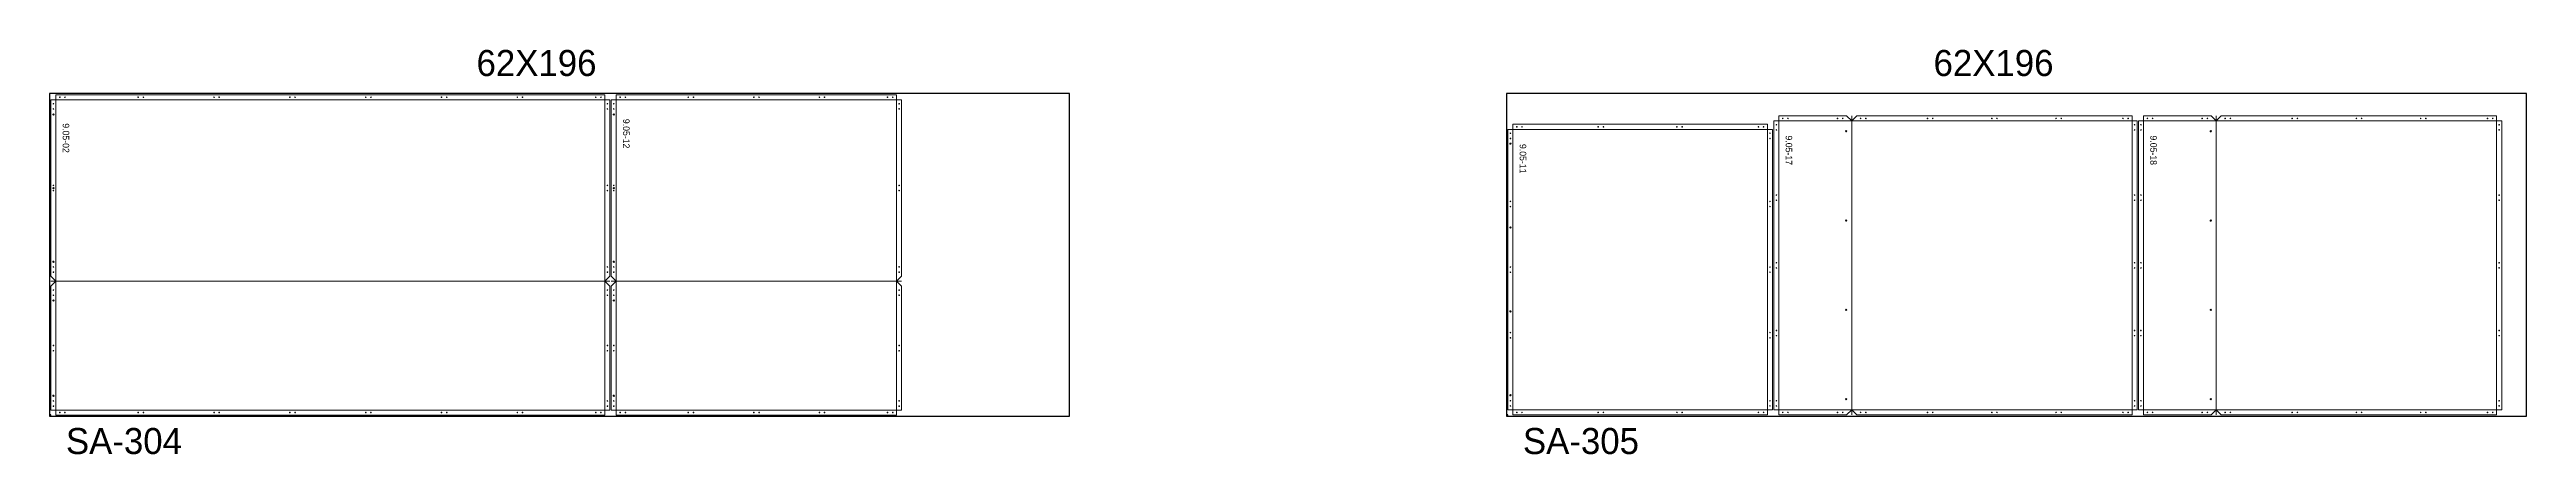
# Model space of a CAD drawing. Header units: inches. Extents: x 332 to 13969, y 521 to 599.
# Drawn here: x 6213.3 to 6689.3, y 521.7 to 599.4 of the extents above; entities that cross this region are included whole.
import ezdxf

# ---------------------------------------------------------------- set-up
doc = ezdxf.new("R2010")
doc.units = ezdxf.units.IN
doc.header["$MEASUREMENT"] = 0
for name, color, linetype, lineweight in [('ACM_Layer 1_Router Offset_Panel Cut', 1, 'Continuous', 9), ('ACM_Layer 3_Open Offset Countour_Route Lines', 4, 'Continuous', 9), ('ACM_Layer 4_Drill Centers_Rivet Holes', 3, 'Continuous', 9), ('ACM_Layer 5_Drill Centers_Weep Holes', 6, 'Continuous', 9)]:
    doc.layers.add(name, color=color, linetype=linetype, lineweight=lineweight)
doc.layers.add('ACM_Reference_Text', color=7, linetype='Continuous')
doc.styles.add('ER_Basic_SS', font='', dxfattribs={"height": 1.25})
doc.styles.get('ER_Basic_SS').set_extended_font_data('ER_Basic_SS')

# ---------------------------------------------------------------- blocks, each defined once
blk = doc.blocks.new('*U149')
for p, q in [((-97.75, -34.23), (-98, -34.23)), ((-97.75, -34.48), (-97.75, -34.23))]:
    blk.add_line(p, q)
blk.add_lwpolyline([(-98, -34.48), (98, -34.48), (98, 27.52), (-98, 27.52)], close=True)
at = {"insert": (-15.94, 35.85), "char_height": 5, "attachment_point": 1}
blk.add_mtext_dynamic_manual_height_columns('62X196', width=43.9641, gutter_width=1, heights=[0], dxfattribs=at)
blk = doc.blocks.new('*U150')
at = {"color": 0, "linetype": 'ByBlock', "lineweight": -2, "transparency": 16777216}
for p in [(280, 0), (560, 0)]:
    blk.add_blockref('*U149', p, dxfattribs=at)

msp = doc.modelspace()

# ---------------------------------------------------------------- linework, layer by layer
at = {"layer": 'ACM_Layer 1_Router Offset_Panel Cut'}
for points in [[(6213.57, 530.19), (6213.57, 553.97), (6214.54, 554.94), (6213.57, 555.91), (6213.57, 589.76), (6214.54, 589.76), (6214.54, 590.73), (6320.04, 590.73), (6320.04, 589.76), (6321.01, 589.76), (6321.01, 555.91), (6320.04, 554.94), (6321.01, 553.97), (6321.01, 530.19), (6320.04, 530.19), (6320.04, 529.23), (6214.54, 529.23), (6214.54, 530.19)], [(6321.26, 530.19), (6321.26, 553.97), (6322.23, 554.94), (6321.26, 555.91), (6321.26, 589.76), (6322.23, 589.76), (6322.23, 590.73), (6376.11, 590.73), (6376.11, 589.76), (6377.07, 589.76), (6377.07, 555.91), (6376.11, 554.94), (6377.07, 553.97), (6377.07, 530.19), (6376.11, 530.19), (6376.11, 529.23), (6322.23, 529.23), (6322.23, 530.19)], [(6544.68, 585.72), (6544.68, 530.22), (6545.65, 530.22), (6545.65, 529.25), (6558.68, 529.25), (6559.65, 530.22), (6560.62, 529.25), (6613.53, 529.25), (6613.53, 530.22), (6614.5, 530.22), (6614.5, 585.72), (6613.53, 585.72), (6613.53, 586.69), (6560.62, 586.69), (6559.65, 585.72), (6558.68, 586.69), (6545.65, 586.69), (6545.65, 585.72)], [(6614.75, 585.72), (6614.75, 530.22), (6615.72, 530.22), (6615.72, 529.25), (6628.75, 529.25), (6629.72, 530.22), (6630.68, 529.25), (6683.59, 529.25), (6683.59, 530.22), (6684.56, 530.22), (6684.56, 585.72), (6683.59, 585.72), (6683.59, 586.69), (6630.68, 586.69), (6629.72, 585.72), (6628.75, 586.69), (6615.72, 586.69), (6615.72, 585.72)], [(6493.57, 584.09), (6493.57, 530.22), (6494.54, 530.22), (6494.54, 529.25), (6543.47, 529.25), (6543.47, 530.22), (6544.43, 530.22), (6544.43, 584.09), (6543.47, 584.09), (6543.47, 585.06), (6494.54, 585.06), (6494.54, 584.09)]]:
    msp.add_lwpolyline(points, close=True, dxfattribs=at)
at = {"layer": 'ACM_Layer 3_Open Offset Countour_Route Lines'}
for p, q in [((6214.54, 529.23), (6214.54, 590.73)), ((6320.04, 529.23), (6320.04, 590.73)), ((6322.23, 529.23), (6322.23, 590.73)), ((6376.11, 529.23), (6376.11, 590.73)), ((6213.57, 589.76), (6321.01, 589.76)), ((6321.26, 589.76), (6377.07, 589.76)), ((6544.68, 585.72), (6614.5, 585.72)), ((6545.65, 586.69), (6545.65, 529.25)), ((6559.65, 586.69), (6559.65, 529.25)), ((6613.53, 586.69), (6613.53, 529.25)), ((6614.75, 585.72), (6684.56, 585.72)), ((6615.72, 586.69), (6615.72, 529.25)), ((6629.72, 586.69), (6629.72, 529.25)), ((6683.59, 586.69), (6683.59, 529.25)), ((6493.57, 584.09), (6544.43, 584.09)), ((6494.54, 585.06), (6494.54, 529.25)), ((6543.47, 585.06), (6543.47, 529.25)), ((6213.57, 554.94), (6321.01, 554.94)), ((6321.26, 554.94), (6377.07, 554.94)), ((6213.57, 530.19), (6321.01, 530.19)), ((6321.26, 530.19), (6377.07, 530.19)), ((6493.57, 530.22), (6544.43, 530.22)), ((6544.68, 530.22), (6614.5, 530.22)), ((6614.75, 530.22), (6684.56, 530.22))]:
    msp.add_line(p, q, dxfattribs=at)
at = {"layer": 'ACM_Layer 4_Drill Centers_Rivet Holes'}
for centre in [(6215.29, 590.24), (6216.29, 590.24), (6230.36, 590.24), (6231.36, 590.24), (6244.93, 590.24), (6245.93, 590.24), (6259.51, 590.24), (6260.51, 590.24), (6274.08, 590.24), (6275.08, 590.24), (6288.65, 590.24), (6289.65, 590.24), (6303.22, 590.24), (6304.22, 590.24), (6318.29, 590.24), (6319.29, 590.24), (6322.98, 590.24), (6323.98, 590.24), (6336.07, 590.24), (6337.07, 590.24), (6348.67, 590.24), (6349.67, 590.24), (6361.26, 590.24), (6362.26, 590.24), (6374.36, 590.24), (6375.36, 590.24), (6214.06, 589.01), (6214.06, 588.01), (6320.53, 589.01), (6320.53, 588.01), (6321.75, 589.01), (6321.75, 588.01), (6376.59, 589.01), (6376.59, 588.01), (6546.4, 586.2), (6547.4, 586.2), (6556.93, 586.2), (6557.93, 586.2), (6561.37, 586.2), (6562.37, 586.2), (6574.22, 586.2), (6575.22, 586.2), (6586.57, 586.2), (6587.57, 586.2), (6598.93, 586.2), (6599.93, 586.2), (6611.78, 586.2), (6612.78, 586.2), (6616.47, 586.2), (6617.47, 586.2), (6627, 586.2), (6628, 586.2), (6631.43, 586.2), (6632.43, 586.2), (6644.29, 586.2), (6645.29, 586.2), (6656.64, 586.2), (6657.64, 586.2), (6668.99, 586.2), (6669.99, 586.2), (6681.84, 586.2), (6682.84, 586.2), (6494.06, 583.34), (6494.06, 582.34), (6495.29, 584.58), (6496.29, 584.58), (6510.93, 584.58), (6511.93, 584.58), (6526.07, 584.58), (6527.07, 584.58), (6541.72, 584.58), (6542.72, 584.58), (6543.95, 583.34), (6543.95, 582.34), (6545.17, 584.97), (6545.17, 583.97), (6614.01, 584.97), (6614.01, 583.97), (6615.23, 584.97), (6615.23, 583.97), (6684.08, 584.97), (6684.08, 583.97), (6214.06, 573.33), (6214.06, 572.33), (6320.53, 573.33), (6320.53, 572.33), (6321.75, 573.33), (6321.75, 572.33), (6376.59, 573.33), (6376.59, 572.33), (6545.17, 571.47), (6614.01, 571.47), (6615.23, 571.47), (6684.08, 571.47), (6494.06, 570.25), (6494.06, 569.25), (6543.95, 570.25), (6543.95, 569.25), (6545.17, 570.47), (6614.01, 570.47), (6615.23, 570.47), (6684.08, 570.47), (6214.06, 557.66), (6320.53, 557.66), (6321.75, 557.66), (6376.59, 557.66), (6494.06, 557.65), (6543.95, 557.65), (6545.17, 558.47), (6545.17, 557.47), (6614.01, 558.47), (6614.01, 557.47), (6615.23, 558.47), (6615.23, 557.47), (6684.08, 558.47), (6684.08, 557.47), (6214.06, 556.66), (6214.06, 553.22), (6214.06, 552.22), (6320.53, 556.66), (6320.53, 553.22), (6320.53, 552.22), (6321.75, 556.66), (6321.75, 553.22), (6321.75, 552.22), (6376.59, 556.66), (6376.59, 553.22), (6376.59, 552.22), (6494.06, 556.65), (6543.95, 556.65), (6214.06, 542.58), (6320.53, 542.58), (6321.75, 542.58), (6376.59, 542.58), (6494.06, 545.06), (6494.06, 544.06), (6543.95, 545.06), (6543.95, 544.06), (6545.17, 545.47), (6545.17, 544.47), (6614.01, 545.47), (6614.01, 544.47), (6615.23, 545.47), (6615.23, 544.47), (6684.08, 545.47), (6684.08, 544.47), (6214.06, 541.58), (6320.53, 541.58), (6321.75, 541.58), (6376.59, 541.58), (6214.06, 531.94), (6214.06, 530.94), (6215.29, 529.71), (6216.29, 529.71), (6230.36, 529.71), (6231.36, 529.71), (6244.93, 529.71), (6245.93, 529.71), (6259.51, 529.71), (6260.51, 529.71), (6274.08, 529.71), (6275.08, 529.71), (6288.65, 529.71), (6289.65, 529.71), (6303.22, 529.71), (6304.22, 529.71), (6318.29, 529.71), (6319.29, 529.71), (6320.53, 531.94), (6320.53, 530.94), (6321.75, 531.94), (6321.75, 530.94), (6322.98, 529.71), (6323.98, 529.71), (6336.07, 529.71), (6337.07, 529.71), (6348.67, 529.71), (6349.67, 529.71), (6361.26, 529.71), (6362.26, 529.71), (6374.36, 529.71), (6375.36, 529.71), (6376.59, 531.94), (6376.59, 530.94), (6494.06, 531.97), (6494.06, 530.97), (6495.29, 529.73), (6496.29, 529.73), (6510.93, 529.73), (6511.93, 529.73), (6526.07, 529.73), (6527.07, 529.73), (6541.72, 529.73), (6542.72, 529.73), (6543.95, 531.97), (6543.95, 530.97), (6545.17, 531.97), (6545.17, 530.97), (6546.4, 529.73), (6547.4, 529.73), (6556.93, 529.73), (6557.93, 529.73), (6561.37, 529.73), (6562.37, 529.73), (6574.22, 529.73), (6575.22, 529.73), (6586.57, 529.73), (6587.57, 529.73), (6598.93, 529.73), (6599.93, 529.73), (6611.78, 529.73), (6612.78, 529.73), (6614.01, 531.97), (6614.01, 530.97), (6615.23, 531.97), (6615.23, 530.97), (6616.47, 529.73), (6617.47, 529.73), (6627, 529.73), (6628, 529.73), (6631.43, 529.73), (6632.43, 529.73), (6644.29, 529.73), (6645.29, 529.73), (6656.64, 529.73), (6657.64, 529.73), (6668.99, 529.73), (6669.99, 529.73), (6681.84, 529.73), (6682.84, 529.73), (6684.08, 531.97), (6684.08, 530.97)]:
    msp.add_circle(centre, 0.0625, dxfattribs=at)
at = {"layer": 'ACM_Layer 5_Drill Centers_Weep Holes'}
for centre in [(6214.06, 586.94), (6321.75, 586.94), (6494.06, 581.34), (6558.59, 583.72), (6628.65, 583.72), (6214.06, 572.8), (6321.75, 572.8), (6558.59, 566.57), (6628.65, 566.57), (6494.06, 565.24), (6214.06, 558.66), (6321.75, 558.66), (6214.06, 551.22), (6321.75, 551.22), (6494.06, 549.13), (6558.59, 549.43), (6628.65, 549.43), (6494.06, 533.03), (6214.06, 532.94), (6321.75, 532.94), (6558.59, 532.28), (6628.65, 532.28)]:
    msp.add_circle(centre, 0.125, dxfattribs=at)

# ---------------------------------------------------------------- block references
msp.add_blockref('*U150', (6031.32, 563.48))

# ---------------------------------------------------------------- texts
at = {"char_height": 5, "attachment_point": 1}
for s, insert in [('SA-304', (6216.47, 526.74)), ('SA-305', (6496.47, 526.74))]:
    msp.add_mtext_dynamic_manual_height_columns(s, width=43.9641, gutter_width=1, heights=[0], dxfattribs=dict(at, insert=insert))
at = {"layer": 'ACM_Reference_Text', "style": 'ER_Basic_SS'}
for s, p in [('9.05-12', (6323.54, 586.1)), ('9.05-02', (6215.85, 585.25)), ('9.05-11', (6495.85, 581.28)), ('9.05-17', (6546.96, 582.91)), ('9.05-18', (6617.03, 582.91))]:
    msp.add_text(s, height=1.25, rotation=270, dxfattribs=at).set_placement(p)

doc.saveas('drawing.dxf')
